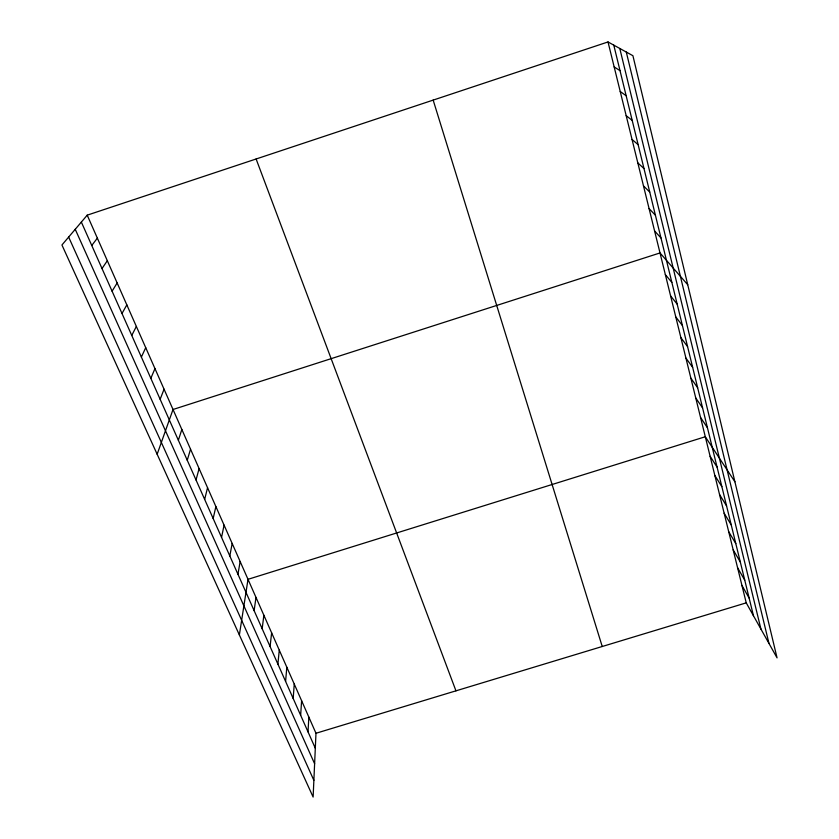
<?xml version="1.0" encoding="UTF-8"?>
<svg xmlns="http://www.w3.org/2000/svg" width="839" height="839" viewBox="0 0 839 839"><rect width="100%" height="100%" fill="white"/><g stroke="black" fill="none" stroke-linecap="round" stroke-linejoin="round"><path stroke-width="1.26" d="M87.214 215.162L315.978 733.265L313.125 797.05L61.939 244.988L87.214 215.162L608.013 41.95L632.91 55.71L777.061 657.881L746.238 602.853L608.013 41.95M308.028 731.881L308.836 717.093M300.656 715.289L301.6 700.701M293.178 698.468L294.258 684.079M285.596 681.404L286.823 667.225M277.898 664.1L279.272 650.141M270.095 646.544L271.626 632.816M262.177 628.736L263.865 615.239M254.133 610.666L255.989 597.41M239.377 634.955L248.008 579.319L705.295 436.741L734.901 481.764M237.961 574.275L240.143 561.522M229.813 555.963L232.172 543.462M221.548 537.38L224.076 525.141M213.169 518.512L215.875 506.567M204.653 499.383L207.558 487.711M196.022 479.96L199.105 468.582M187.254 460.244L190.537 449.18M178.361 440.234L181.843 429.484M157.155 454.256L173.012 409.495L660.01 252.948L687.739 284.746M160.155 399.28L164.056 389.202M150.831 378.337L154.963 368.604M141.372 357.057L145.724 347.692M131.765 335.443L136.348 326.455M122.001 313.492L126.825 304.882M112.08 291.185L117.156 282.984M102.012 268.522L107.329 260.73M91.766 245.481L97.355 238.129M315.978 733.265L746.238 602.853M614.158 66.921L620.011 70.644M620.22 91.493L626.156 95.73M626.177 115.667L632.197 120.397M632.04 139.463L638.133 144.675M637.808 162.881L643.985 168.555M643.492 185.922L649.732 192.058M649.082 208.617L655.395 215.183M654.588 230.956L660.964 237.94M665.348 274.615L671.85 282.397M670.602 295.947L677.167 304.117M675.783 316.964L682.401 325.501M680.88 337.677L687.561 346.57M685.914 358.075L692.636 367.314M690.864 378.169L697.639 387.744M695.751 397.98L702.568 407.88M700.555 417.497L707.424 427.712M710.119 456.28L717.072 467.092M714.859 475.535L721.855 486.641M719.537 494.517L726.564 505.907M724.141 513.216L731.209 524.878M728.692 531.653L735.793 543.588M733.171 549.839L740.302 562.015M737.586 567.751L744.749 580.189M741.938 585.433L749.133 598.102M68.651 237.07L313.87 780.333M75.237 229.288L314.615 763.742M81.352 222.073L315.307 748.241M256.115 158.98L455.955 690.843M433.165 100.103L602.234 646.502M613.77 45.128L753.464 615.753M619.79 48.463L760.952 629.135M626.293 52.049L768.964 643.44"/></g></svg>
